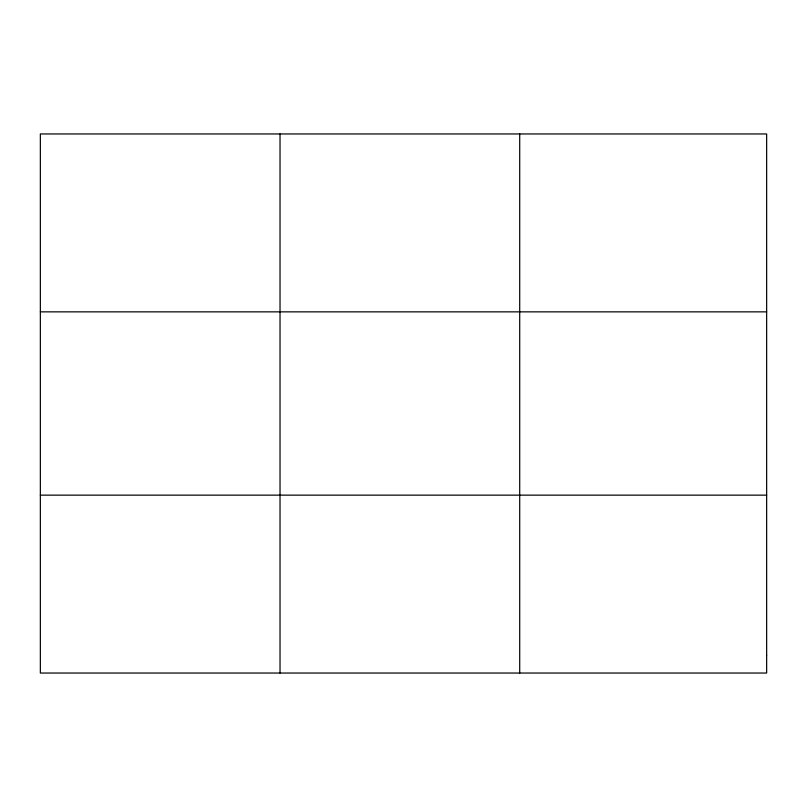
<?xml version="1.0" encoding="UTF-8"?>
<svg xmlns="http://www.w3.org/2000/svg" width="807" height="807" viewBox="0 0 807 807"><rect width="100%" height="100%" fill="white"/><g stroke="black" fill="none" stroke-linecap="round" stroke-linejoin="round"><path stroke-width="1.21" d="M280.029 133.962L280.029 673.038M519.708 133.962L519.708 673.038M40.35 311.855L766.65 311.855M40.35 495.145L766.65 495.145M766.65 655.254L766.65 673.038L40.35 673.038L40.35 133.962L766.65 133.962L766.65 655.254"/></g></svg>
